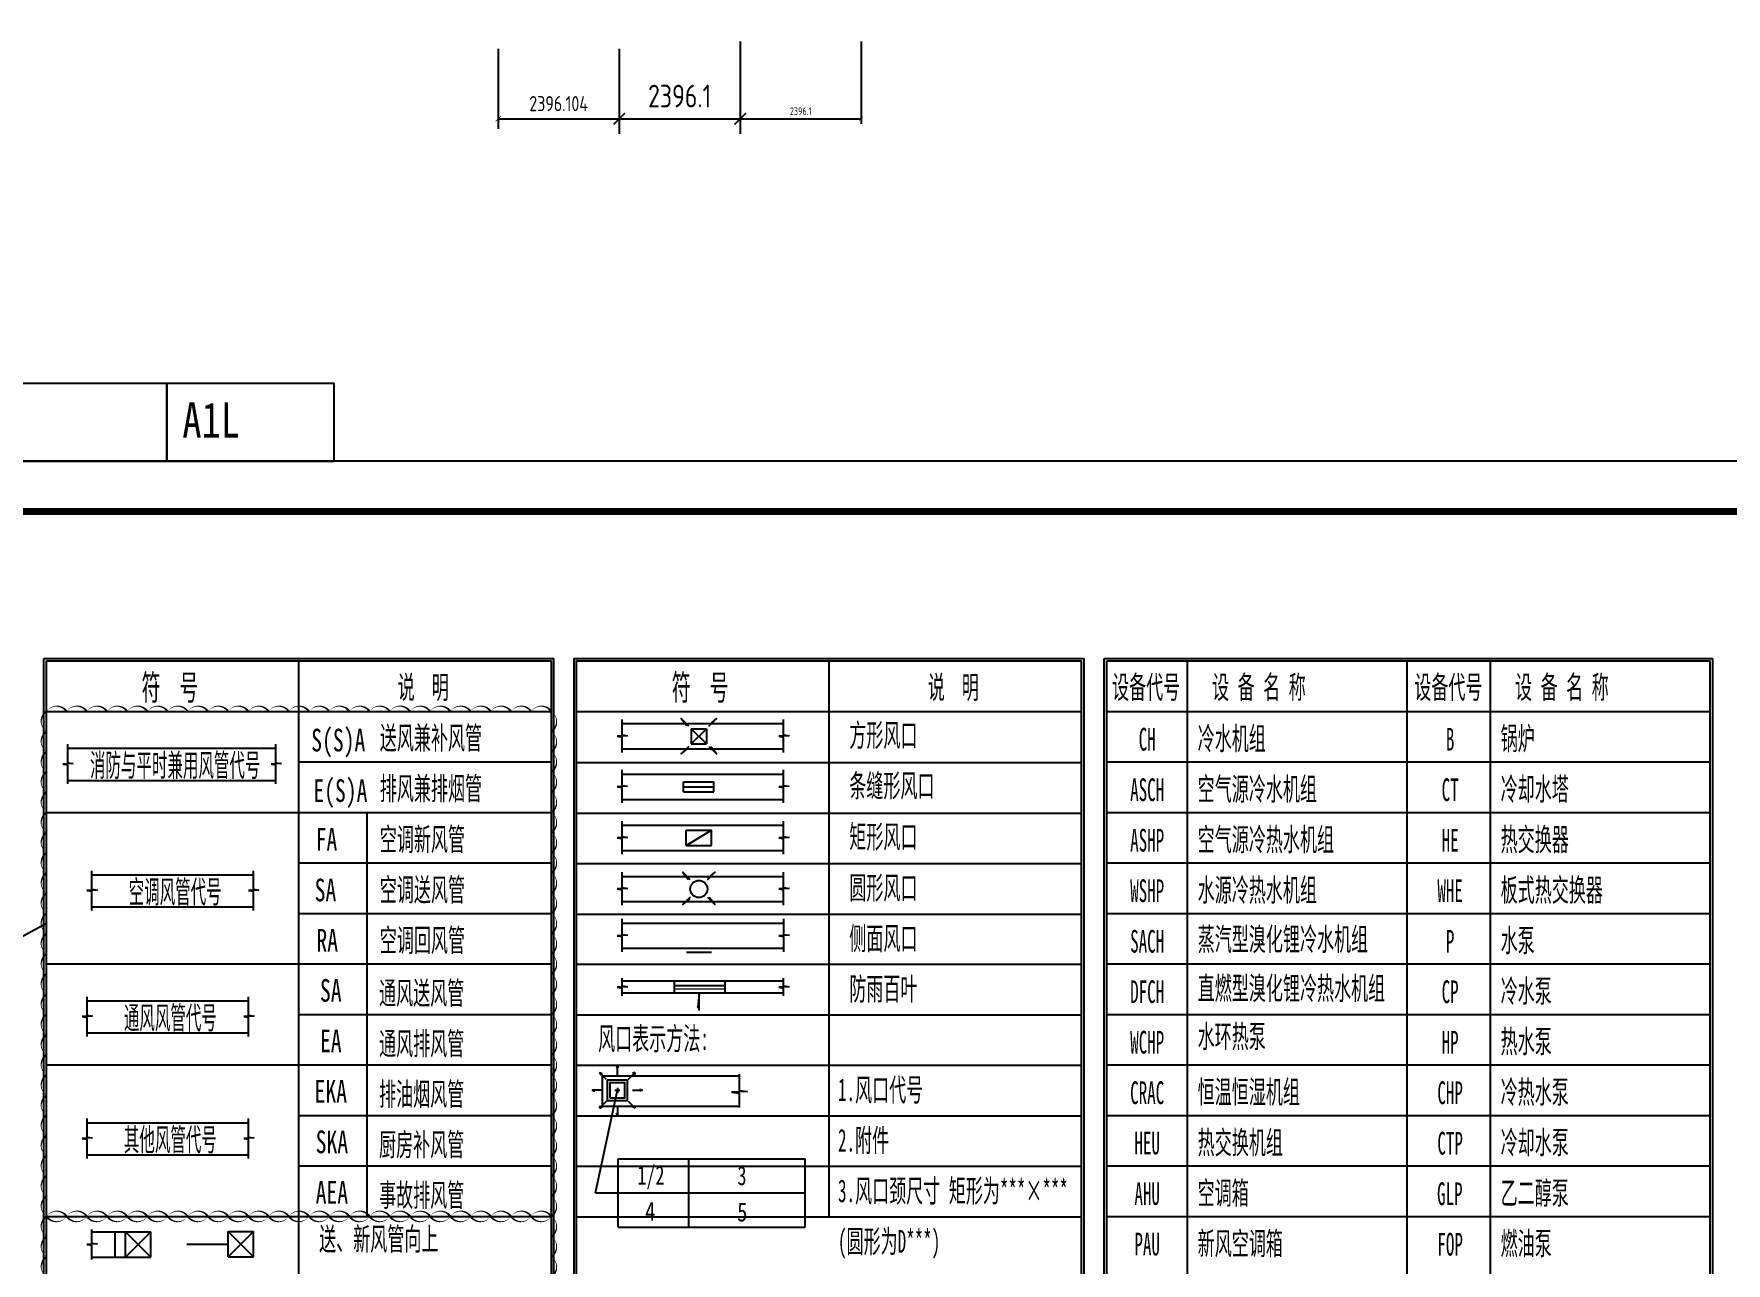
# Model space of a CAD drawing. Extents: x -671963 to 2381076, y -56129 to 1796010.
# Drawn here: x 21894 to 55410, y 42527 to 66870 of the extents above; entities that cross this region are included whole.
import ezdxf
from ezdxf.enums import TextEntityAlignment as Align

# ---------------------------------------------------------------- set-up
doc = ezdxf.new("R2010")
doc.units = 0
doc.header["$LTSCALE"] = 1000
doc.linetypes.add('HIDDEN', pattern=[9.525, 6.35, -3.175])
doc.layers.get('0').update_dxf_attribs({"linetype": 'CONTINUOUS'})
doc.layers.get('Defpoints').update_dxf_attribs({"color": 9, "linetype": 'CONTINUOUS'})
for name, color, linetype, plot in [('AI-风管起点', 2, 'CONTINUOUS', False), ('内框', 8, 'CONTINUOUS', False), ('审图', 6, 'CONTINUOUS', False)]:
    doc.layers.add(name, color=color, linetype=linetype, plot=plot)
for name, color, linetype in [('H-DAPP-AAPP', 3, 'CONTINUOUS'), ('H-DAPP-GRIL', 11, 'CONTINUOUS'), ('H-DIMS', 7, 'CONTINUOUS'), ('H-DIMS-DUCT', 7, 'CONTINUOUS'), ('H-DUCT', 2, 'CONTINUOUS'), ('H-DUCT-ACON', 2, 'CONTINUOUS'), ('H-DUCT-DUAL', 30, 'CONTINUOUS'), ('H-DUCT-VENT', 2, 'CONTINUOUS')]:
    doc.layers.add(name, color=color, linetype=linetype)
doc.styles.add('TH-STYLE1', font='', dxfattribs={"width": 0.7})
doc.styles.add('TH-STYLE3', font='tssdeng.shx', dxfattribs={"width": 0.8, "bigfont": 'tssdchn.shx'})
doc.styles.add('黑体', font='')
doc.styles.get('TH-STYLE1').set_extended_font_data('STFangsong')
doc.styles.get('黑体').set_extended_font_data('SimHei')
doc.dimstyles.new('TH-DIM100', dxfattribs={"dimscale": 100, "dimtxt": 3, "dimasz": 1, "dimexe": 2, "dimexo": 3, "dimgap": 1.5, "dimtad": 1, "dimdec": 3, "dimdsep": 46, "dimtxsty": 'TH-STYLE3', "dimblk": 'ARCHTICK', "dimcen": 0, "dimclrd": 256, "dimclre": 256, "dimclrt": 256, "dimazin": 2, "dimtfac": 1, "dimtdec": 3, "dimtofl": 0, "dimtmove": 0, "dimatfit": 3, "dimfxl": 0.18, "dimtolj": 1, "dimtzin": 0, "dimlwd": -1, "dimlwe": -1, "dimarcsym": 0})
doc.dimstyles.new('TH-DIM150', dxfattribs={"dimscale": 150, "dimtxt": 3, "dimasz": 1.5, "dimexe": 2, "dimexo": 3, "dimgap": 1.5, "dimtad": 1, "dimdsep": 46, "dimtxsty": 'TH-STYLE3', "dimblk": 'ARCHTICK', "dimcen": 0, "dimclrd": 256, "dimclre": 256, "dimclrt": 256, "dimazin": 2, "dimtfac": 1, "dimtofl": 0, "dimtmove": 0, "dimatfit": 3, "dimfxl": 0.18, "dimtolj": 1, "dimtzin": 0, "dimlwd": -1, "dimlwe": -1, "dimarcsym": 0})
doc.dimstyles.new('TH-DIM50', dxfattribs={"dimscale": 50, "dimtxt": 3, "dimasz": 1.5, "dimexe": 2, "dimexo": 3, "dimgap": 1.5, "dimtad": 1, "dimdsep": 46, "dimtxsty": 'TH-STYLE3', "dimblk": 'ARCHTICK', "dimcen": 0, "dimclrd": 256, "dimclre": 256, "dimclrt": 256, "dimazin": 2, "dimtfac": 1, "dimtofl": 0, "dimtmove": 0, "dimatfit": 3, "dimfxl": 0.18, "dimtolj": 1, "dimtzin": 0, "dimlwd": -1, "dimlwe": -1, "dimarcsym": 0})

# ---------------------------------------------------------------- blocks, each defined once
blk = doc.blocks.new('*U110')
for p, q in [((3, 4.51), (27.67, 4.51)), ((3, -4.51), (3, 4.51)), ((12.33, -4.51), (12.33, 4.51)), ((27.67, -4.51), (27.67, 4.51)), ((0, 0), (27.67, 0)), ((3, -4.51), (27.67, -4.51))]:
    blk.add_line(p, q)
at = {"style": 'TH-STYLE3', "width": 0.7}
for tag, p in [('风口名称', (7.67, 2.26)), ('尺寸', (20, 2.26)), ('数量', (7.67, -2.26)), ('风量', (20, -2.26))]:
    blk.add_attdef(tag, text='', height=2.5, dxfattribs=at).set_placement(p, align=Align.MIDDLE_CENTER)
blk = doc.blocks.new('*U69')
for p, q in [((-354, 354), (-330, 303)), ((-354, 354), (-303, 330)), ((-212, 212), (-354, 354)), ((0, 500), (-19, 448)), ((0, 300), (0, 500)), ((0, 500), (19, 448)), ((212, 212), (354, 354)), ((354, 354), (303, 330)), ((354, 354), (330, 303)), ((-500, 0), (-448, 19)), ((-500, 0), (-448, -19)), ((-300, 0), (-500, 0)), ((-50, 0), (50, 0)), ((0, 50), (0, -50)), ((300, 0), (500, 0)), ((500, 0), (448, 19)), ((500, 0), (448, -19)), ((-212, -212), (-354, -354)), ((-354, -354), (-330, -303)), ((-354, -354), (-303, -330)), ((0, -300), (0, -500)), ((212, -212), (354, -354)), ((354, -354), (303, -330)), ((354, -354), (330, -303)), ((0, -500), (-19, -448)), ((0, -500), (19, -448))]:
    blk.add_line(p, q)
at = {"linetype": 'HIDDEN'}
blk.add_lwpolyline([(-200, -200), (200, -200), (200, 200), (-200, 200)], close=True, dxfattribs=at)
blk.add_lwpolyline([(-150, -150), (150, -150), (150, 150), (-150, 150)], close=True)
blk = doc.blocks.new('THAPE_A1L_inner')
at = {"layer": '内框'}
for p, q in [((0, 609.4), (294, 609.4)), ((260.87, 594), (260.84, 609.4)), ((260.84, 609.4), (260.87, 594)), ((294, 594), (294, 609.4)), ((49, 594), (260.87, 594)), ((294, 594), (196, 594)), ((260.87, 594), (294, 594))]:
    blk.add_line(p, q, dxfattribs=at)
blk.add_lwpolyline([(0, 0), (841, 0), (841, 594), (0, 594)], close=True, dxfattribs=at)
at = {"layer": '内框', "const_width": 1.4}
blk.add_lwpolyline([(25, 584), (25, 10), (831, 10), (831, 584)], close=True, dxfattribs=at)
at = {"layer": '内框', "style": '黑体', "width": 0.8}
blk.add_text('A1L', height=7, dxfattribs=at).set_placement((263.9, 598.64))
blk.add_attdef('内框名称', (51.53, 598.63), '', height=7, dxfattribs=at)
blk = doc.blocks.new('_ArchTick')
at = {"color": 0, "linetype": 'ByBlock', "const_width": 0.15}
blk.add_lwpolyline([(-0.5, -0.5), (0.5, 0.5)], dxfattribs=at)
blk = doc.blocks.new('*D117')
at = {"layer": 'AI-风管起点', "transparency": 16777216}
for p, q in [((31089, 66570), (31089, 64988)), ((33486, 66570), (33486, 64988)), ((31089, 65188), (33486, 65188))]:
    blk.add_line(p, q, dxfattribs=at)
at = {"layer": 'Defpoints', "color": 0, "transparency": 16777216}
for p in [(31089, 66870), (33486, 66870), (33486, 65188)]:
    blk.add_point(p, dxfattribs=at)
at = {"layer": 'AI-风管起点', "transparency": 16777216, "xscale": 100, "yscale": 100, "zscale": 100, "rotation": 180}
blk.add_blockref('_ArchTick', (31089, 65188), dxfattribs=at)
at = {"layer": 'AI-风管起点', "transparency": 16777216, "xscale": 100, "yscale": 100, "zscale": 100}
blk.add_blockref('_ArchTick', (33486, 65188), dxfattribs=at)
at = {"layer": 'AI-风管起点', "transparency": 16777216, "insert": (32288, 65488), "char_height": 300, "attachment_point": 5, "style": 'TH-STYLE3'}
blk.add_mtext('\\A1;2396.104', dxfattribs=at)
blk = doc.blocks.new('*D118')
at = {"layer": 'AI-风管起点', "transparency": 16777216}
for p, q in [((33486, 66420), (33486, 64888)), ((35882, 66420), (35882, 64888)), ((33486, 65188), (35882, 65188))]:
    blk.add_line(p, q, dxfattribs=at)
at = {"layer": 'Defpoints', "color": 0, "transparency": 16777216}
for p in [(33486, 66870), (35882, 66870), (35882, 65188)]:
    blk.add_point(p, dxfattribs=at)
at = {"layer": 'AI-风管起点', "transparency": 16777216, "xscale": 225, "yscale": 225, "zscale": 225, "rotation": 180}
blk.add_blockref('_ArchTick', (33486, 65188), dxfattribs=at)
at = {"layer": 'AI-风管起点', "transparency": 16777216, "xscale": 225, "yscale": 225, "zscale": 225}
blk.add_blockref('_ArchTick', (35882, 65188), dxfattribs=at)
at = {"layer": 'AI-风管起点', "transparency": 16777216, "insert": (34684, 65638), "char_height": 450, "attachment_point": 5, "style": 'TH-STYLE3'}
blk.add_mtext('\\A1;2396.1', dxfattribs=at)
blk = doc.blocks.new('*D119')
at = {"layer": 'AI-风管起点', "transparency": 16777216}
for p, q in [((35882, 66720), (35882, 65088)), ((38278, 66720), (38278, 65088)), ((35882, 65188), (38278, 65188))]:
    blk.add_line(p, q, dxfattribs=at)
at = {"layer": 'Defpoints', "color": 0, "transparency": 16777216}
for p in [(35882, 66870), (38278, 66870), (38278, 65188)]:
    blk.add_point(p, dxfattribs=at)
at = {"layer": 'AI-风管起点', "transparency": 16777216, "xscale": 75, "yscale": 75, "zscale": 75, "rotation": 180}
blk.add_blockref('_ArchTick', (35882, 65188), dxfattribs=at)
at = {"layer": 'AI-风管起点', "transparency": 16777216, "xscale": 75, "yscale": 75, "zscale": 75}
blk.add_blockref('_ArchTick', (38278, 65188), dxfattribs=at)
at = {"layer": 'AI-风管起点', "transparency": 16777216, "insert": (37080, 65338), "char_height": 150, "attachment_point": 5, "style": 'TH-STYLE3'}
blk.add_mtext('\\A1;2396.1', dxfattribs=at)

msp = doc.modelspace()

# ---------------------------------------------------------------- linework, layer by layer
at = {"layer": 'H-DAPP-AAPP'}
msp.add_line((23505.4558, 42647.2549), (23505.4558, 43147.2549), dxfattribs=at)
at = {"layer": 'H-DAPP-GRIL'}
for p, q in [((34913.6279, 53109.8549), (35213.6279, 52809.8549)), ((34913.6279, 52809.8549), (35213.6279, 53109.8549)), ((34913.6279, 53109.8549), (34913.6279, 52809.8549)), ((34913.6279, 53109.8549), (35213.6279, 53109.8549)), ((35213.6279, 53109.8549), (35213.6279, 52809.8549)), ((34913.6279, 52809.8549), (35213.6279, 52809.8549)), ((34763.6279, 52059.8549), (35363.6279, 52059.8549)), ((34763.6279, 51859.8549), (34763.6279, 52059.8549)), ((34763.6279, 51959.8549), (35363.6279, 51959.8549)), ((35363.6279, 51859.8549), (35363.6279, 52059.8549)), ((34763.6279, 51859.8549), (35363.6279, 51859.8549)), ((34813.6279, 50798.1535), (35313.6279, 51098.1535)), ((34813.6279, 50798.1535), (34813.6279, 51098.1535)), ((34813.6279, 51098.1535), (35313.6279, 51098.1535)), ((35313.6279, 50798.1535), (35313.6279, 51098.1535)), ((34813.6279, 50798.1535), (35313.6279, 50798.1535)), ((34817.9277, 48686.4522), (35317.9277, 48686.4522)), ((34583.4345, 47878.1608), (34583.4345, 48118.1608)), ((34583.4345, 48028.1608), (35583.4345, 48028.1608)), ((35583.4345, 47878.1608), (35583.4345, 48118.1608))]:
    msp.add_line(p, q, dxfattribs=at)
for points in [[(34863.6279, 53159.8549), (34714.3004, 53309.1823), (34821.3266, 53177.0128), (34788.9642, 53234.5186)], [(35263.6279, 53159.8549), (35412.9554, 53309.1823), (35280.7858, 53202.1561), (35338.2917, 53234.5186)], [(34863.6279, 52759.8549), (34714.3004, 52610.5274), (34846.47, 52717.5536), (34788.9642, 52685.1911)], [(35263.6279, 52759.8549), (35412.9554, 52610.5274), (35305.9292, 52742.6969), (35338.2917, 52685.1911)], [(34893.6279, 50116.6627), (34744.3004, 50265.9902), (34851.3266, 50133.8207), (34818.9642, 50191.3265)], [(35233.6279, 50116.6627), (35382.9554, 50265.9902), (35250.7858, 50158.964), (35308.2917, 50191.3265)], [(34893.6279, 49776.6627), (34744.3004, 49627.3352), (34876.47, 49734.3614), (34818.9642, 49701.999)], [(35233.6279, 49776.6627), (35382.9554, 49627.3352), (35275.9292, 49759.5048), (35308.2917, 49701.999)], [(35074.0635, 47528.2736), (35074.0635, 47845.045), (35047.395, 47591.3396), (35074.0635, 47686.6593)]]:
    msp.add_lwpolyline(points, dxfattribs=at)
at = {"layer": 'H-DAPP-GRIL', "const_width": 30}
msp.add_lwpolyline([(34583.4345, 47954.3206), (35583.4345, 47954.3206)], dxfattribs=at)
at = {"layer": 'H-DAPP-GRIL'}
msp.add_circle((35063.6279, 49936.4522), 169.7056, dxfattribs=at)
at = {"layer": 'H-DIMS'}
for p, q in [((22093.9917, 6390.5536), (22093.9917, 54502.2549)), ((22093.9917, 54502.2549), (32193.9917, 54502.2549)), ((22143.9917, 6440.5536), (22143.9917, 54452.2549)), ((22143.9917, 54452.2549), (32143.9917, 54452.2549)), ((27143.9917, 6440.5536), (27143.9917, 54452.2549)), ((32143.9917, 6440.5536), (32143.9917, 54452.2549)), ((32193.9917, 6390.5536), (32193.9917, 54502.2549)), ((32593.9913, 6396.4042), (32593.9913, 54508.1055)), ((32593.9913, 54502.2549), (42693.9913, 54502.2549)), ((32643.9913, 6446.4042), (32643.9913, 54458.1055)), ((32643.9913, 54452.2549), (42643.9913, 54452.2549)), ((37643.9913, 53452.2549), (37643.9913, 54452.2549)), ((37643.9913, 43452.2549), (37643.9913, 54452.2549)), ((42643.9913, 6446.4042), (42643.9913, 54452.2549)), ((42693.9913, 6396.4042), (42693.9913, 54502.2549)), ((43093.9916, 24402.2549), (43093.9916, 54502.2549)), ((43093.9916, 54502.2549), (55143.9912, 54502.2549)), ((43143.9916, 24452.2549), (43143.9916, 54452.2549)), ((43143.9916, 54452.2549), (55093.9912, 54452.2549)), ((44743.9916, 24452.2549), (44743.9916, 54452.2549)), ((49093.9916, 24452.2549), (49093.9916, 54452.2549)), ((50743.9916, 24452.2549), (50743.9916, 54452.2549)), ((55093.9912, 24452.2549), (55093.9912, 54452.2549)), ((55143.9912, 24402.2549), (55143.9912, 54502.2549)), ((22143.9917, 53452.2549), (32143.9917, 53452.2549)), ((32643.9913, 53452.2549), (42643.9913, 53452.2549)), ((43143.9916, 53452.2549), (55093.9912, 53452.2549)), ((27143.9917, 52452.2549), (32143.9917, 52452.2549)), ((32643.9913, 52440.5536), (42643.9913, 52440.5536)), ((43143.9916, 52452.2549), (55093.9912, 52452.2549)), ((22143.9917, 51452.2549), (32143.9917, 51452.2549)), ((28495.2289, 43446.4042), (28495.2289, 51446.4042)), ((32643.9913, 51440.5536), (42643.9913, 51440.5536)), ((43143.9916, 51452.2549), (55093.9912, 51452.2549)), ((27143.9917, 50452.2549), (32143.9917, 50452.2549)), ((32643.9913, 50440.5536), (42643.9913, 50440.5536)), ((43143.9916, 50452.2549), (55093.9912, 50452.2549)), ((27143.9917, 49452.2549), (32143.9917, 49452.2549)), ((32643.9913, 49440.5536), (42643.9913, 49440.5536)), ((43143.9916, 49452.2549), (55093.9912, 49452.2549)), ((22143.9917, 48452.2549), (32143.9917, 48452.2549)), ((32643.9913, 48446.4042), (42643.9913, 48446.4042)), ((43143.9916, 48452.2549), (55093.9912, 48452.2549)), ((27143.9917, 47452.2549), (32143.9917, 47452.2549)), ((32643.9913, 47446.4042), (42643.9913, 47446.4042)), ((43143.9916, 47452.2549), (55093.9912, 47452.2549)), ((22143.9917, 46452.2549), (32143.9917, 46452.2549)), ((32643.9913, 46446.4042), (42643.9913, 46446.4042)), ((35872.2975, 45944.5005), (35872.2975, 46267.3741)), ((43143.9916, 46452.2549), (55093.9912, 46452.2549)), ((33018.3724, 43917.3608), (33450.2643, 45949.3175)), ((36030.3943, 45923.8939), (35712.3603, 45910.6023)), ((35872.2975, 45944.5005), (36030.3943, 45923.8939)), ((35712.3603, 45910.6023), (35872.2975, 45892.1249)), ((35872.2975, 45609.169), (35872.2975, 45892.1249)), ((27143.9917, 45452.2549), (32143.9917, 45452.2549)), ((32643.9913, 45446.4042), (42643.9913, 45446.4042)), ((43143.9916, 45452.2549), (55093.9912, 45452.2549)), ((27143.9917, 44452.2549), (32143.9917, 44452.2549)), ((32643.9913, 44446.4042), (42643.9913, 44446.4042)), ((43143.9916, 44452.2549), (55093.9912, 44452.2549)), ((22143.9917, 43452.2549), (32143.9917, 43452.2549)), ((32643.9913, 43446.4042), (42643.9913, 43446.4042)), ((43143.9916, 43452.2549), (55093.9912, 43452.2549))]:
    msp.add_line(p, q, dxfattribs=at)
at = {"layer": 'H-DIMS-DUCT'}
for p, q in [((33543.9913, 52986.0512), (33543.9913, 53292.7386)), ((36743.9913, 52986.0512), (36743.9913, 53292.7386)), ((33652.5886, 52970.0238), (33445.5304, 52959.6859)), ((33445.5304, 52959.6859), (33543.9913, 52945.3146)), ((33543.9913, 52986.0512), (33652.5886, 52970.0238)), ((36852.5886, 52970.0238), (36645.5304, 52959.6859)), ((36645.5304, 52959.6859), (36743.9913, 52945.3146)), ((36743.9913, 52986.0512), (36852.5886, 52970.0238)), ((22565.9433, 52436.0249), (22565.9433, 52804.3923)), ((26689.6295, 52436.0249), (26689.6295, 52804.3923)), ((33543.9913, 52640.2015), (33543.9913, 52945.3146)), ((36743.9913, 52640.2015), (36743.9913, 52945.3146)), ((22674.5406, 52419.9975), (22467.4824, 52409.6596)), ((22467.4824, 52409.6596), (22565.9433, 52395.2883)), ((22565.9433, 52436.0249), (22674.5406, 52419.9975)), ((22565.9433, 52016.1541), (22565.9433, 52395.2883)), ((26798.2268, 52419.9975), (26591.1686, 52409.6596)), ((26591.1686, 52409.6596), (26689.6295, 52395.2883)), ((26689.6295, 52436.0249), (26798.2268, 52419.9975)), ((26689.6295, 52016.1541), (26689.6295, 52395.2883)), ((33543.9913, 51986.0512), (33543.9913, 52292.7386)), ((36743.9913, 51986.0512), (36743.9913, 52292.7386)), ((33652.5886, 51970.0238), (33445.5304, 51959.6859)), ((33445.5304, 51959.6859), (33543.9913, 51945.3146)), ((33543.9913, 51986.0512), (33652.5886, 51970.0238)), ((36852.5886, 51970.0238), (36645.5304, 51959.6859)), ((36645.5304, 51959.6859), (36743.9913, 51945.3146)), ((36743.9913, 51986.0512), (36852.5886, 51970.0238)), ((33543.9913, 51640.2015), (33543.9913, 51945.3146)), ((36743.9913, 51640.2015), (36743.9913, 51945.3146)), ((33543.9913, 50974.3498), (33543.9913, 51281.0373)), ((36743.9913, 50974.3498), (36743.9913, 51281.0373)), ((33652.5886, 50958.3225), (33445.5304, 50947.9846)), ((33445.5304, 50947.9846), (33543.9913, 50933.6133)), ((33543.9913, 50974.3498), (33652.5886, 50958.3225)), ((36852.5886, 50958.3225), (36645.5304, 50947.9846)), ((36645.5304, 50947.9846), (36743.9913, 50933.6133)), ((36743.9913, 50974.3498), (36852.5886, 50958.3225)), ((33543.9913, 50628.5002), (33543.9913, 50933.6133)), ((36743.9913, 50628.5002), (36743.9913, 50933.6133)), ((23043.9917, 49930.4657), (23043.9917, 50298.8331)), ((26243.9917, 49930.4657), (26243.9917, 50298.8331)), ((33652.5886, 49946.6212), (33445.5304, 49936.2833)), ((33543.9913, 49962.6485), (33543.9913, 50269.336)), ((33543.9913, 49962.6485), (33652.5886, 49946.6212)), ((36852.5886, 49946.6212), (36645.5304, 49936.2833)), ((36743.9913, 49962.6485), (36743.9913, 50269.336)), ((36743.9913, 49962.6485), (36852.5886, 49946.6212)), ((23152.589, 49914.4383), (22945.5308, 49904.1004)), ((22945.5308, 49904.1004), (23043.9917, 49889.7291)), ((23043.9917, 49930.4657), (23152.589, 49914.4383)), ((23043.9917, 49510.595), (23043.9917, 49889.7291)), ((26352.589, 49914.4383), (26145.5308, 49904.1004)), ((26145.5308, 49904.1004), (26243.9917, 49889.7291)), ((26243.9917, 49930.4657), (26352.589, 49914.4383)), ((26243.9917, 49510.595), (26243.9917, 49889.7291)), ((33445.5304, 49936.2833), (33543.9913, 49921.912)), ((33543.9913, 49616.7988), (33543.9913, 49921.912)), ((36645.5304, 49936.2833), (36743.9913, 49921.912)), ((36743.9913, 49616.7988), (36743.9913, 49921.912)), ((33548.291, 49037.6485), (33548.291, 49344.336)), ((36748.291, 49037.6485), (36748.291, 49344.336)), ((33656.8883, 49021.6212), (33449.8301, 49011.2833)), ((33449.8301, 49011.2833), (33548.291, 48996.912)), ((33548.291, 49037.6485), (33656.8883, 49021.6212)), ((33548.291, 48691.7988), (33548.291, 48996.912)), ((36856.8883, 49021.6212), (36649.8301, 49011.2833)), ((36649.8301, 49011.2833), (36748.291, 48996.912)), ((36748.291, 49037.6485), (36856.8883, 49021.6212)), ((36748.291, 48691.7988), (36748.291, 48996.912)), ((33652.5886, 48000.0203), (33445.5304, 47989.6824)), ((33445.5304, 47989.6824), (33543.9913, 47975.3111)), ((33543.9913, 48016.0476), (33543.9913, 48171.1367)), ((33543.9913, 48016.0476), (33652.5886, 48000.0203)), ((33543.9913, 47819.3747), (33543.9913, 47975.3111)), ((36852.5886, 48000.0203), (36645.5304, 47989.6824)), ((36645.5304, 47989.6824), (36743.9913, 47975.3111)), ((36743.9913, 48016.0476), (36743.9913, 48171.1367)), ((36743.9913, 48016.0476), (36852.5886, 48000.0203)), ((36743.9913, 47819.3747), (36743.9913, 47975.3111)), ((22948.4569, 47435.2462), (22948.4569, 47803.6136)), ((26148.4569, 47435.2462), (26148.4569, 47803.6136)), ((23057.0542, 47419.2188), (22849.996, 47408.8809)), ((22849.996, 47408.8809), (22948.4569, 47394.5096)), ((22948.4569, 47435.2462), (23057.0542, 47419.2188)), ((22948.4569, 47015.3755), (22948.4569, 47394.5096)), ((26257.0542, 47419.2188), (26049.996, 47408.8809)), ((26049.996, 47408.8809), (26148.4569, 47394.5096)), ((26148.4569, 47435.2462), (26257.0542, 47419.2188)), ((26148.4569, 47015.3755), (26148.4569, 47394.5096)), ((22948.4569, 45022.1685), (22948.4569, 45390.5359)), ((26148.4569, 45022.1685), (26148.4569, 45390.5359)), ((23057.0542, 45006.1411), (22849.996, 44995.8033)), ((22849.996, 44995.8033), (22948.4569, 44981.432)), ((22948.4569, 45022.1685), (23057.0542, 45006.1411)), ((22948.4569, 44602.2978), (22948.4569, 44981.432)), ((26257.0542, 45006.1411), (26049.996, 44995.8033)), ((26049.996, 44995.8033), (26148.4569, 44981.432)), ((26148.4569, 45022.1685), (26257.0542, 45006.1411)), ((26148.4569, 44602.2978), (26148.4569, 44981.432)), ((23152.589, 42907.4238), (22945.5308, 42897.0859)), ((23043.9917, 42923.4512), (23043.9917, 43195.4888)), ((23043.9917, 42923.4512), (23152.589, 42907.4238)), ((23712.3591, 43147.2549), (24212.3591, 42647.2549)), ((23712.3591, 42647.2549), (24212.3591, 43147.2549)), ((25743.9917, 43152.2549), (26243.9917, 42652.2549)), ((25743.9917, 42652.2549), (26243.9917, 43152.2549)), ((22945.5308, 42897.0859), (23043.9917, 42882.7146)), ((23043.9917, 42601.6005), (23043.9917, 42882.7146))]:
    msp.add_line(p, q, dxfattribs=at)
at = {"layer": 'H-DUCT'}
for p, q in [((33543.9913, 53209.8549), (36743.9913, 53209.8549)), ((33543.9913, 52709.8549), (36743.9913, 52709.8549)), ((33543.9913, 52209.8549), (36743.9913, 52209.8549)), ((33543.9913, 51709.8549), (36743.9913, 51709.8549)), ((33543.9913, 51198.1535), (36743.9913, 51198.1535)), ((33543.9913, 50698.1535), (36743.9913, 50698.1535)), ((33543.9913, 50186.4522), (36743.9913, 50186.4522)), ((33543.9913, 49686.4522), (36743.9913, 49686.4522)), ((33548.291, 49261.4522), (36748.291, 49261.4522)), ((33548.291, 48761.4522), (36748.291, 48761.4522)), ((33543.9913, 48118.1608), (36743.9913, 48118.1608)), ((33543.9913, 47878.1608), (36743.9913, 47878.1608)), ((33150.2643, 46238.0251), (35872.2975, 46238.0251)), ((33154.4499, 45632.5602), (33154.4499, 46232.5602)), ((33150.2643, 45638.0251), (35872.2975, 45638.0251)), ((23043.9917, 43147.2549), (24212.3591, 43147.2549)), ((23712.3591, 42647.2549), (23712.3591, 43147.2549)), ((24212.3591, 42647.2549), (24212.3591, 43147.2549)), ((24923.5836, 42902.2549), (25743.9917, 42902.2549)), ((25743.9917, 43152.2549), (26243.9917, 43152.2549)), ((25743.9917, 42652.2549), (25743.9917, 43152.2549)), ((26243.9917, 42652.2549), (26243.9917, 43152.2549)), ((23043.9917, 42647.2549), (24212.3591, 42647.2549)), ((25743.9917, 42652.2549), (26243.9917, 42652.2549))]:
    msp.add_line(p, q, dxfattribs=at)
at = {"layer": 'H-DUCT-ACON'}
for p, q in [((23043.9917, 50215.9494), (26243.9917, 50215.9494)), ((23043.9917, 49580.2483), (26243.9917, 49580.2483))]:
    msp.add_line(p, q, dxfattribs=at)
at = {"layer": 'H-DUCT-DUAL'}
for p, q in [((22565.9433, 52721.5085), (26689.6295, 52721.5085)), ((22565.9433, 52085.8075), (26689.6295, 52085.8075))]:
    msp.add_line(p, q, dxfattribs=at)
at = {"layer": 'H-DUCT-VENT'}
for p, q in [((22948.4569, 47720.7299), (26148.4569, 47720.7299)), ((22948.4569, 47085.0288), (26148.4569, 47085.0288)), ((22948.4569, 45307.6522), (26148.4569, 45307.6522)), ((22948.4569, 44671.9512), (26148.4569, 44671.9512))]:
    msp.add_line(p, q, dxfattribs=at)
at = {"layer": '审图', "color": 6}
msp.add_line((22143.9917, 49252.2549), (-11010.1904, 31266.0448), dxfattribs=at)
at = {"layer": '审图'}
msp.add_lwpolyline([(22143.9917, 53452.2549, 0, 40, -0.52056705), (22543.9917, 53452.2549, 0, 40, -0.52056705), (22943.9917, 53452.2549, 0, 40, -0.52056705), (23343.9917, 53452.2549, 0, 40, -0.52056705), (23743.9917, 53452.2549, 0, 40, -0.52056705), (24143.9917, 53452.2549, 0, 40, -0.52056705), (24543.9917, 53452.2549, 0, 40, -0.52056705), (24943.9917, 53452.2549, 0, 40, -0.52056705), (25343.9917, 53452.2549, 0, 40, -0.52056705), (25743.9917, 53452.2549, 0, 40, -0.52056705), (26143.9917, 53452.2549, 0, 40, -0.52056705), (26543.9917, 53452.2549, 0, 40, -0.52056705), (26943.9917, 53452.2549, 0, 40, -0.52056705), (27343.9917, 53452.2549, 0, 40, -0.52056705), (27743.9917, 53452.2549, 0, 40, -0.52056705), (28143.9917, 53452.2549, 0, 40, -0.52056705), (28543.9917, 53452.2549, 0, 40, -0.52056705), (28943.9917, 53452.2549, 0, 40, -0.52056705), (29343.9917, 53452.2549, 0, 40, -0.52056705), (29743.9917, 53452.2549, 0, 40, -0.52056705), (30143.9917, 53452.2549, 0, 40, -0.52056705), (30543.9917, 53452.2549, 0, 40, -0.52056705), (30943.9917, 53452.2549, 0, 40, -0.52056705), (31343.9917, 53452.2549, 0, 40, -0.52056705), (31743.9917, 53452.2549, 0, 40, -0.52056705), (32143.9917, 53452.2549, 0, 40, -0.52056705), (32143.9917, 53052.2549, 0, 40, -0.52056705), (32143.9917, 52652.2549, 0, 40, -0.52056705), (32143.9917, 52252.2549, 0, 40, -0.52056705), (32143.9917, 51852.2549, 0, 40, -0.52056705), (32143.9917, 51452.2549, 0, 40, -0.52056705), (32143.9917, 51052.2549, 0, 40, -0.52056705), (32143.9917, 50652.2549, 0, 40, -0.52056705), (32143.9917, 50252.2549, 0, 40, -0.52056705), (32143.9917, 49852.2549, 0, 40, -0.52056705), (32143.9917, 49452.2549, 0, 40, -0.52056705), (32143.9917, 49052.2549, 0, 40, -0.52056705), (32143.9917, 48652.2549, 0, 40, -0.52056705), (32143.9917, 48252.2549, 0, 40, -0.52056705), (32143.9917, 47852.2549, 0, 40, -0.52056705), (32143.9917, 47452.2549, 0, 40, -0.52056705), (32143.9917, 47052.2549, 0, 40, -0.52056705), (32143.9917, 46652.2549, 0, 40, -0.52056705), (32143.9917, 46252.2549, 0, 40, -0.52056705), (32143.9917, 45852.2549, 0, 40, -0.52056705), (32143.9917, 45452.2549, 0, 40, -0.52056705), (32143.9917, 45052.2549, 0, 40, -0.52056705), (32143.9917, 44652.2549, 0, 40, -0.52056705), (32143.9917, 44252.2549, 0, 40, -0.52056705), (32143.9917, 43852.2549, 0, 40, -0.52056705), (32143.9917, 43452.2549, 0, 40, -0.52056705), (31743.9917, 43452.2549, 0, 40, -0.52056705), (31343.9917, 43452.2549, 0, 40, -0.52056705), (30943.9917, 43452.2549, 0, 40, -0.52056705), (30543.9917, 43452.2549, 0, 40, -0.52056705), (30143.9917, 43452.2549, 0, 40, -0.52056705), (29743.9917, 43452.2549, 0, 40, -0.52056705), (29343.9917, 43452.2549, 0, 40, -0.52056705), (28943.9917, 43452.2549, 0, 40, -0.52056705), (28543.9917, 43452.2549, 0, 40, -0.52056705), (28143.9917, 43452.2549, 0, 40, -0.52056705), (27743.9917, 43452.2549, 0, 40, -0.52056705), (27343.9917, 43452.2549, 0, 40, -0.52056705), (26943.9917, 43452.2549, 0, 40, -0.52056705), (26543.9917, 43452.2549, 0, 40, -0.52056705), (26143.9917, 43452.2549, 0, 40, -0.52056705), (25743.9917, 43452.2549, 0, 40, -0.52056705), (25343.9917, 43452.2549, 0, 40, -0.52056705), (24943.9917, 43452.2549, 0, 40, -0.52056705), (24543.9917, 43452.2549, 0, 40, -0.52056705), (24143.9917, 43452.2549, 0, 40, -0.52056705), (23743.9917, 43452.2549, 0, 40, -0.52056705), (23343.9917, 43452.2549, 0, 40, -0.52056705), (22943.9917, 43452.2549, 0, 40, -0.52056705), (22543.9917, 43452.2549, 0, 40, -0.52056705), (22143.9917, 43452.2549, 0, 40, -0.52056705), (22143.9917, 43852.2549, 0, 40, -0.52056705), (22143.9917, 44252.2549, 0, 40, -0.52056705), (22143.9917, 44652.2549, 0, 40, -0.52056705), (22143.9917, 45052.2549, 0, 40, -0.52056705), (22143.9917, 45452.2549, 0, 40, -0.52056705), (22143.9917, 45852.2549, 0, 40, -0.52056705), (22143.9917, 46252.2549, 0, 40, -0.52056705), (22143.9917, 46652.2549, 0, 40, -0.52056705), (22143.9917, 47052.2549, 0, 40, -0.52056705), (22143.9917, 47452.2549, 0, 40, -0.52056705), (22143.9917, 47852.2549, 0, 40, -0.52056705), (22143.9917, 48252.2549, 0, 40, -0.52056705), (22143.9917, 48652.2549, 0, 40, -0.52056705), (22143.9917, 49052.2549, 0, 40, -0.52056705), (22143.9917, 49452.2549, 0, 40, -0.52056705), (22143.9917, 49852.2549, 0, 40, -0.52056705), (22143.9917, 50252.2549, 0, 40, -0.52056705), (22143.9917, 50652.2549, 0, 40, -0.52056705), (22143.9917, 51052.2549, 0, 40, -0.52056705), (22143.9917, 51452.2549, 0, 40, -0.52056705), (22143.9917, 51852.2549, 0, 40, -0.52056705), (22143.9917, 52252.2549, 0, 40, -0.52056705), (22143.9917, 52652.2549, 0, 40, -0.52056705), (22143.9917, 53052.2549, 0, 40, -0.52056705)], format="xyseb", close=True, dxfattribs=at)
msp.add_lwpolyline([(22143.9917, 42252.2549, 0, 40, -0.52056705), (22143.9917, 42652.2549, 0, 40, -0.52056705), (22143.9917, 43052.2549, 0, 40, -0.52056705), (22143.9917, 43452.2549, 0, 40, -0.52056705), (22543.9917, 43452.2549, 0, 40, -0.52056705), (22943.9917, 43452.2549, 0, 40, -0.52056705), (23343.9917, 43452.2549, 0, 40, -0.52056705), (23743.9917, 43452.2549, 0, 40, -0.52056705), (24143.9917, 43452.2549, 0, 40, -0.52056705), (24543.9917, 43452.2549, 0, 40, -0.52056705), (24943.9917, 43452.2549, 0, 40, -0.52056705), (25343.9917, 43452.2549, 0, 40, -0.52056705), (25743.9917, 43452.2549, 0, 40, -0.52056705), (26143.9917, 43452.2549, 0, 40, -0.52056705), (26543.9917, 43452.2549, 0, 40, -0.52056705), (26943.9917, 43452.2549, 0, 40, -0.52056705), (27343.9917, 43452.2549, 0, 40, -0.52056705), (27743.9917, 43452.2549, 0, 40, -0.52056705), (28143.9917, 43452.2549, 0, 40, -0.52056705), (28543.9917, 43452.2549, 0, 40, -0.52056705), (28943.9917, 43452.2549, 0, 40, -0.52056705), (29343.9917, 43452.2549, 0, 40, -0.52056705), (29743.9917, 43452.2549, 0, 40, -0.52056705), (30143.9917, 43452.2549, 0, 40, -0.52056705), (30543.9917, 43452.2549, 0, 40, -0.52056705), (30943.9917, 43452.2549, 0, 40, -0.52056705), (31343.9917, 43452.2549, 0, 40, -0.52056705), (31743.9917, 43452.2549, 0, 40, -0.52056705), (32143.9917, 43452.2549, 0, 40, -0.52056705), (32143.9917, 43052.2549, 0, 40, -0.52056705), (32143.9917, 42652.2549, 0, 40, -0.52056705), (32143.9917, 42252.2549, 0, 40, -0.52056705)], format="xyseb", dxfattribs=at)

# ---------------------------------------------------------------- block references
at = {"layer": 'H-DAPP-GRIL'}
msp.add_blockref('*U69', (33450.2643, 45949.3175), dxfattribs=at)
at = {"layer": 'H-DIMS'}
ref = msp.add_blockref('*U110', (33018.3724, 43917.3608), dxfattribs=dict(at, xscale=150, yscale=150, zscale=150, rotation=8.537736462515939e-09))
ref.add_attrib('风口名称', '1/2', (33847.5531, 44080.4023), dxfattribs={"layer": '0', "height": 375, "style": 'TH-STYLE1', "width": 0.7})
ref.add_attrib('尺寸', '3', dxfattribs={"layer": '0', "height": 375, "style": 'TH-STYLE1', "width": 0.7}).set_placement((35918.8335, 44255.9427), align=Align.MIDDLE)
ref.add_attrib('数量', '4', dxfattribs={"layer": '0', "height": 375, "rotation": 0.00000002, "style": 'TH-STYLE1', "oblique": 0.00000001, "width": 0.8}).set_placement((34100.9569, 43253.5083), align=Align.BOTTOM_CENTER)
ref.add_attrib('风量', '5', dxfattribs={"layer": '0', "height": 375, "rotation": 0.00000002, "style": 'TH-STYLE1', "oblique": 0.00000001, "width": 0.8}).set_placement((35924.4998, 43240.3608), align=Align.BOTTOM_CENTER)
at = {"layer": '内框', "xscale": 100, "yscale": 100, "zscale": 100}
msp.add_blockref('THAPE_A1L_inner', (-1556.0081, -990), dxfattribs=at)

# ---------------------------------------------------------------- texts
at = {"layer": 'H-DIMS', "style": 'TH-STYLE1', "width": 0.55}
for s, height, p in [('符  号', 500, (24589.9166, 53937.9479)), ('说  明', 450, (29605.0559, 53937.9479)), ('符  号', 500, (35089.9162, 53937.9479)), ('说  明', 450, (40105.0555, 53937.9479)), ('CH', 450, (43943.9916, 52901.7051)), ('B', 450, (49943.9916, 52901.7051)), ('ASCH', 450, (43943.9916, 51901.7051)), ('CT', 450, (49943.9916, 51901.7051)), ('ASHP', 450, (43943.9916, 50901.7051)), ('HE', 450, (49943.9916, 50901.7051)), ('WSHP', 450, (43943.9916, 49901.7051)), ('WHE', 450, (49943.9916, 49901.7051)), ('SACH', 450, (43943.9916, 48901.7051)), ('P', 450, (49943.9916, 48901.7051)), ('DFCH', 450, (43943.9916, 47901.7051)), ('CP', 450, (49943.9916, 47901.7051)), ('WCHP', 450, (43943.9916, 46901.7051)), ('HP', 450, (49943.9916, 46901.7051)), ('CRAC', 450, (43943.9916, 45901.7051)), ('CHP', 450, (49943.9916, 45901.7051)), ('HEU', 450, (43943.9916, 44901.7051)), ('CTP', 450, (49943.9916, 44901.7051)), ('AHU', 450, (43943.9916, 43901.7051)), ('GLP', 450, (49937.7915, 43901.7051)), ('PAU', 450, (43943.9916, 42901.7051)), ('FOP', 450, (49943.9916, 42901.7051))]:
    msp.add_text(s, height=height, dxfattribs=at).set_placement(p, align=Align.MIDDLE)
for s, p in [('设备代号', (43247.8919, 53709.3143)), ('设 备 名 称', (45229.2051, 53709.3143)), ('设备代号', (49234.0362, 53709.3143)), ('设 备 名 称', (51229.2051, 53709.3143)), ('送风兼补风管', (28745.2289, 52702.2549)), ('方形风口', (38043.9913, 52757.4949)), ('冷水机组', (44943.9916, 52692.2187)), ('锅炉', (50943.9916, 52692.2187)), ('排风兼排烟管', (28745.2289, 51702.2549)), ('条缝形风口', (38043.9913, 51757.4949)), ('空气源冷水机组', (44943.9916, 51692.2187)), ('冷却水塔', (50943.9916, 51692.2187)), ('空调新风管', (28745.2289, 50696.4042)), ('矩形风口', (38043.9913, 50745.7936)), ('空气源冷热水机组', (44943.9916, 50692.2187)), ('热交换器', (50943.9916, 50692.2187)), ('空调送风管', (28745.2289, 49696.4042)), ('圆形风口', (38043.9913, 49734.0922)), ('水源冷热水机组', (44943.9916, 49692.2187)), ('板式热交换器', (50943.9916, 49692.2187)), ('空调回风管', (28745.2289, 48696.4042)), ('侧面风口', (38043.9913, 48734.0922)), ('蒸汽型溴化锂冷水机组', (44943.9916, 48718.2253)), ('水泵', (50943.9916, 48692.2187)), ('直燃型溴化锂冷热水机组', (44943.9916, 47746.5029)), ('通风送风管', (28730.8346, 47650.7488)), ('防雨百叶', (38043.9913, 47734.0922)), ('冷水泵', (50943.9916, 47692.2187)), ('风口表示方法:', (33068.7516, 46749.2845)), ('水环热泵', (44943.9916, 46792.816)), ('通风排风管', (28730.8346, 46650.7488)), ('热水泵', (50943.9916, 46692.2187)), ('排油烟风管', (28730.8346, 45650.7488)), ('1.风口代号', (37821.0725, 45734.7029)), ('恒温恒湿机组', (44943.9916, 45692.2187)), ('冷热水泵', (50943.9916, 45692.2187)), ('2.附件', (37821.0725, 44734.7029)), ('厨房补风管', (28730.8346, 44650.7488)), ('热交换机组', (44943.9916, 44692.2187)), ('冷却水泵', (50943.9916, 44692.2187)), ('3.风口颈尺寸 矩形为***×***', (37821.0725, 43734.7029)), ('事故排风管', (28730.8346, 43650.7488)), ('空调箱', (44943.9916, 43692.2187)), ('乙二醇泵', (50943.9916, 43692.2187)), ('送、新风管向上', (27543.9917, 42780.4391)), ('(圆形为D***)', (37821.0725, 42733.4203)), ('新风空调箱', (44943.9916, 42692.2187)), ('燃油泵', (50943.9916, 42692.2187))]:
    msp.add_text(s, height=450, dxfattribs=at).set_placement(p)
at = {"layer": 'H-DIMS-DUCT', "style": 'TH-STYLE1'}
for s, width, p in [('S(S)A', 0.7, (27923.5258, 52849.5276)), ('消防与平时兼用风管代号', 0.5, (24692.8563, 52396.3685)), ('E(S)A', 0.7, (27965.7644, 51849.5276)), ('FA', 0.7, (27689.9008, 50920.0406)), ('空调风管代号', 0.5, (24692.8563, 49890.8093)), ('SA', 0.7, (27669.8554, 49915.9497)), ('RA', 0.7, (27704.6963, 48920.0406)), ('SA', 0.7, (27775.276, 47928.4183)), ('通风风管代号', 0.5, (24597.3214, 47395.5898)), ('EA', 0.7, (27775.276, 46928.4183)), ('EKA', 0.7, (27775.276, 45928.4183)), ('其他风管代号', 0.5, (24597.3214, 44982.5122)), ('SKA', 0.7, (27797.1522, 44928.4183)), ('AEA', 0.7, (27797.1522, 43928.4183))]:
    msp.add_text(s, height=450, dxfattribs=dict(at, width=width)).set_placement(p, align=Align.MIDDLE)

# ---------------------------------------------------------------- dimensions: what is measured, and where the dimension line sits
at = {"layer": 'AI-风管起点'}
for base, p1, p2, dimstyle, picture, middle in [((33485.5876, 65188.2422), (31089.4832, 66869.6884), (33485.5876, 66869.6884), 'TH-DIM100', '*D117', (32287.5354, 65488.2422)), ((35881.692, 65188.2422), (33485.5876, 66869.6884), (35881.692, 66869.6884), 'TH-DIM150', '*D118', (34683.6398, 65638.2422)), ((38277.7964, 65188.2422), (35881.692, 66869.6884), (38277.7964, 66869.6884), 'TH-DIM50', '*D119', (37079.7442, 65338.2422))]:
    dim = msp.add_linear_dim(base=base, p1=p1, p2=p2, dimstyle=dimstyle, dxfattribs=at)
    dim.commit()
    dim.dimension.update_dxf_attribs({"geometry": picture, "text_midpoint": middle})

doc.saveas('drawing.dxf')
